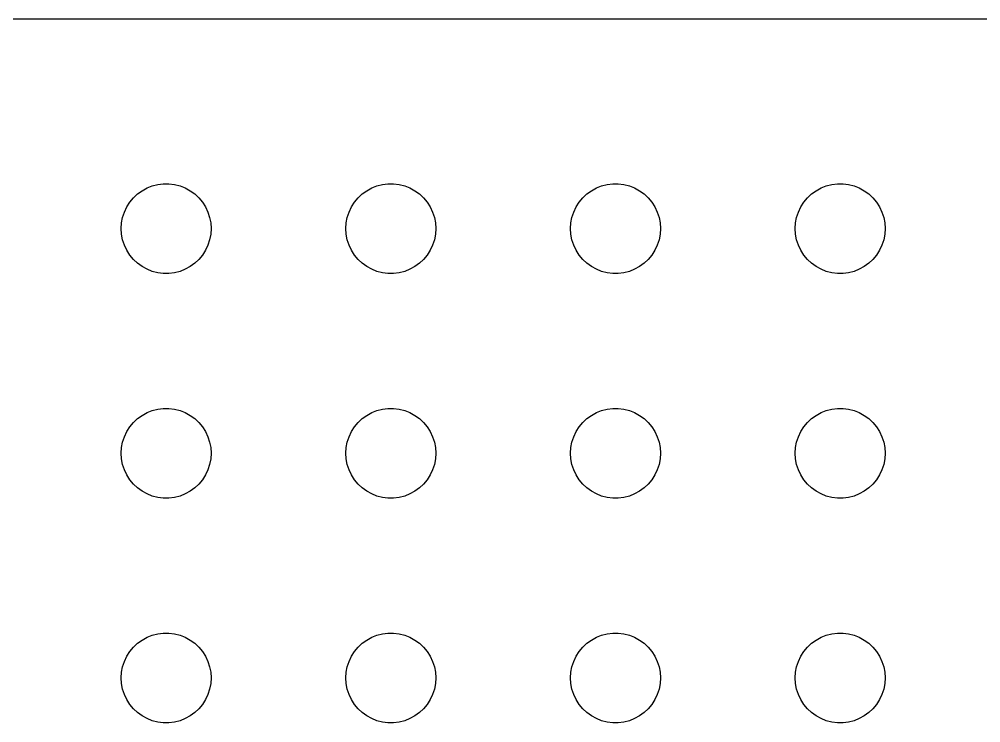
# Model space of a CAD drawing. Header units: metres. Extents: x -134 to 134, y 290 to 736.
# Drawn here: x -102.4 to -70.31, y 370.5 to 393.99 of the extents above; entities that cross this region are included whole.
import ezdxf

# ---------------------------------------------------------------- set-up
doc = ezdxf.new("R2010")
doc.units = ezdxf.units.M

msp = doc.modelspace()

# ---------------------------------------------------------------- linework, layer by layer
for p, q in [((129.814, 393.99), (-129.814, 393.99)), ((-98.1387, 388.357), (-97.9635, 388.427)), ((-97.9635, 388.427), (-97.7811, 388.473)), ((-97.7811, 388.473), (-97.5942, 388.497)), ((-97.5942, 388.497), (-97.4058, 388.497)), ((-97.4058, 388.497), (-97.2189, 388.473)), ((-97.2189, 388.473), (-97.0365, 388.427)), ((-97.0365, 388.427), (-96.8613, 388.357)), ((-90.6387, 388.357), (-90.4635, 388.427)), ((-90.4635, 388.427), (-90.2811, 388.473)), ((-90.2811, 388.473), (-90.0942, 388.497)), ((-90.0942, 388.497), (-89.9058, 388.497)), ((-89.9058, 388.497), (-89.7189, 388.473)), ((-89.7189, 388.473), (-89.5365, 388.427)), ((-89.5365, 388.427), (-89.3613, 388.357)), ((-83.1387, 388.357), (-82.9635, 388.427)), ((-82.9635, 388.427), (-82.7811, 388.473)), ((-82.7811, 388.473), (-82.5942, 388.497)), ((-82.5942, 388.497), (-82.4058, 388.497)), ((-82.4058, 388.497), (-82.2189, 388.473)), ((-82.2189, 388.473), (-82.0365, 388.427)), ((-82.0365, 388.427), (-81.8613, 388.357)), ((-75.6387, 388.357), (-75.4635, 388.427)), ((-75.4635, 388.427), (-75.2811, 388.473)), ((-75.2811, 388.473), (-75.0942, 388.497)), ((-75.0942, 388.497), (-74.9058, 388.497)), ((-74.9058, 388.497), (-74.7189, 388.473)), ((-74.7189, 388.473), (-74.5365, 388.427)), ((-74.5365, 388.427), (-74.3613, 388.357)), ((-98.5934, 388.027), (-98.4561, 388.156)), ((-98.4561, 388.156), (-98.3037, 388.266)), ((-98.3037, 388.266), (-98.1387, 388.357)), ((-96.8613, 388.357), (-96.6963, 388.266)), ((-96.6963, 388.266), (-96.5439, 388.156)), ((-96.5439, 388.156), (-96.4065, 388.027)), ((-91.0934, 388.027), (-90.9561, 388.156)), ((-90.9561, 388.156), (-90.8037, 388.266)), ((-90.8037, 388.266), (-90.6387, 388.357)), ((-89.3613, 388.357), (-89.1963, 388.266)), ((-89.1963, 388.266), (-89.0439, 388.156)), ((-89.0439, 388.156), (-88.9065, 388.027)), ((-83.5934, 388.027), (-83.4561, 388.156)), ((-83.4561, 388.156), (-83.3037, 388.266)), ((-83.3037, 388.266), (-83.1387, 388.357)), ((-81.8613, 388.357), (-81.6963, 388.266)), ((-81.6963, 388.266), (-81.5439, 388.156)), ((-81.5439, 388.156), (-81.4065, 388.027)), ((-76.0934, 388.027), (-75.9561, 388.156)), ((-75.9561, 388.156), (-75.8037, 388.266)), ((-75.8037, 388.266), (-75.6387, 388.357)), ((-74.3613, 388.357), (-74.1963, 388.266)), ((-74.1963, 388.266), (-74.0439, 388.156)), ((-74.0439, 388.156), (-73.9065, 388.027)), ((-98.8947, 387.552), (-98.8145, 387.723)), ((-98.8145, 387.723), (-98.7135, 387.882)), ((-98.7135, 387.882), (-98.5934, 388.027)), ((-96.4065, 388.027), (-96.2865, 387.882)), ((-96.2865, 387.882), (-96.1855, 387.723)), ((-96.1855, 387.723), (-96.1053, 387.552)), ((-91.3947, 387.552), (-91.3145, 387.723)), ((-91.3145, 387.723), (-91.2135, 387.882)), ((-91.2135, 387.882), (-91.0934, 388.027)), ((-88.9065, 388.027), (-88.7865, 387.882)), ((-88.7865, 387.882), (-88.6855, 387.723)), ((-88.6855, 387.723), (-88.6053, 387.552)), ((-83.8947, 387.552), (-83.8145, 387.723)), ((-83.8145, 387.723), (-83.7135, 387.882)), ((-83.7135, 387.882), (-83.5934, 388.027)), ((-81.4065, 388.027), (-81.2865, 387.882)), ((-81.2865, 387.882), (-81.1855, 387.723)), ((-81.1855, 387.723), (-81.1053, 387.552)), ((-76.3947, 387.552), (-76.3145, 387.723)), ((-76.3145, 387.723), (-76.2135, 387.882)), ((-76.2135, 387.882), (-76.0934, 388.027)), ((-73.9065, 388.027), (-73.7865, 387.882)), ((-73.7865, 387.882), (-73.6855, 387.723)), ((-73.6855, 387.723), (-73.6053, 387.552)), ((-98.9529, 387.373), (-98.8947, 387.552)), ((-96.1053, 387.552), (-96.0471, 387.373)), ((-91.4529, 387.373), (-91.3947, 387.552)), ((-88.6053, 387.552), (-88.5471, 387.373)), ((-83.9529, 387.373), (-83.8947, 387.552)), ((-81.1053, 387.552), (-81.0471, 387.373)), ((-76.4529, 387.373), (-76.3947, 387.552)), ((-73.6053, 387.552), (-73.5471, 387.373)), ((-99, 387), (-98.9882, 387.188)), ((-98.9882, 387.188), (-98.9529, 387.373)), ((-96.0471, 387.373), (-96.0118, 387.188)), ((-96.0118, 387.188), (-96, 387)), ((-91.5, 387), (-91.4882, 387.188)), ((-91.4882, 387.188), (-91.4529, 387.373)), ((-88.5471, 387.373), (-88.5118, 387.188)), ((-88.5118, 387.188), (-88.5, 387)), ((-84, 387), (-83.9882, 387.188)), ((-83.9882, 387.188), (-83.9529, 387.373)), ((-81.0471, 387.373), (-81.0118, 387.188)), ((-81.0118, 387.188), (-81, 387)), ((-76.5, 387), (-76.4882, 387.188)), ((-76.4882, 387.188), (-76.4529, 387.373)), ((-73.5471, 387.373), (-73.5118, 387.188)), ((-73.5118, 387.188), (-73.5, 387)), ((-98.9882, 386.812), (-99, 387)), ((-98.9529, 386.627), (-98.9882, 386.812)), ((-96.0118, 386.812), (-96.0471, 386.627)), ((-96, 387), (-96.0118, 386.812)), ((-91.4882, 386.812), (-91.5, 387)), ((-91.4529, 386.627), (-91.4882, 386.812)), ((-88.5118, 386.812), (-88.5471, 386.627)), ((-88.5, 387), (-88.5118, 386.812)), ((-83.9882, 386.812), (-84, 387)), ((-83.9529, 386.627), (-83.9882, 386.812)), ((-81.0118, 386.812), (-81.0471, 386.627)), ((-81, 387), (-81.0118, 386.812)), ((-76.4882, 386.812), (-76.5, 387)), ((-76.4529, 386.627), (-76.4882, 386.812)), ((-73.5118, 386.812), (-73.5471, 386.627)), ((-73.5, 387), (-73.5118, 386.812)), ((-98.8947, 386.448), (-98.9529, 386.627)), ((-98.8145, 386.277), (-98.8947, 386.448)), ((-96.1053, 386.448), (-96.1855, 386.277)), ((-96.0471, 386.627), (-96.1053, 386.448)), ((-91.3947, 386.448), (-91.4529, 386.627)), ((-91.3145, 386.277), (-91.3947, 386.448)), ((-88.6053, 386.448), (-88.6855, 386.277)), ((-88.5471, 386.627), (-88.6053, 386.448)), ((-83.8947, 386.448), (-83.9529, 386.627)), ((-83.8145, 386.277), (-83.8947, 386.448)), ((-81.1053, 386.448), (-81.1855, 386.277)), ((-81.0471, 386.627), (-81.1053, 386.448)), ((-76.3947, 386.448), (-76.4529, 386.627)), ((-76.3145, 386.277), (-76.3947, 386.448)), ((-73.6053, 386.448), (-73.6855, 386.277)), ((-73.5471, 386.627), (-73.6053, 386.448)), ((-98.7135, 386.118), (-98.8145, 386.277)), ((-98.5934, 385.973), (-98.7135, 386.118)), ((-96.2865, 386.118), (-96.4065, 385.973)), ((-96.1855, 386.277), (-96.2865, 386.118)), ((-91.2135, 386.118), (-91.3145, 386.277)), ((-91.0934, 385.973), (-91.2135, 386.118)), ((-88.7865, 386.118), (-88.9065, 385.973)), ((-88.6855, 386.277), (-88.7865, 386.118)), ((-83.7135, 386.118), (-83.8145, 386.277)), ((-83.5934, 385.973), (-83.7135, 386.118)), ((-81.2865, 386.118), (-81.4065, 385.973)), ((-81.1855, 386.277), (-81.2865, 386.118)), ((-76.2135, 386.118), (-76.3145, 386.277)), ((-76.0934, 385.973), (-76.2135, 386.118)), ((-73.7865, 386.118), (-73.9065, 385.973)), ((-73.6855, 386.277), (-73.7865, 386.118)), ((-98.4561, 385.844), (-98.5934, 385.973)), ((-98.3037, 385.734), (-98.4561, 385.844)), ((-96.5439, 385.844), (-96.6963, 385.734)), ((-96.4065, 385.973), (-96.5439, 385.844)), ((-90.9561, 385.844), (-91.0934, 385.973)), ((-90.8037, 385.734), (-90.9561, 385.844)), ((-89.0439, 385.844), (-89.1963, 385.734)), ((-88.9065, 385.973), (-89.0439, 385.844)), ((-83.4561, 385.844), (-83.5934, 385.973)), ((-83.3037, 385.734), (-83.4561, 385.844)), ((-81.5439, 385.844), (-81.6963, 385.734)), ((-81.4065, 385.973), (-81.5439, 385.844)), ((-75.9561, 385.844), (-76.0934, 385.973)), ((-75.8037, 385.734), (-75.9561, 385.844)), ((-74.0439, 385.844), (-74.1963, 385.734)), ((-73.9065, 385.973), (-74.0439, 385.844)), ((-98.1387, 385.643), (-98.3037, 385.734)), ((-97.9635, 385.573), (-98.1387, 385.643)), ((-97.7811, 385.527), (-97.9635, 385.573)), ((-97.5942, 385.503), (-97.7811, 385.527)), ((-97.4058, 385.503), (-97.5942, 385.503)), ((-97.2189, 385.527), (-97.4058, 385.503)), ((-97.0365, 385.573), (-97.2189, 385.527)), ((-96.8613, 385.643), (-97.0365, 385.573)), ((-96.6963, 385.734), (-96.8613, 385.643)), ((-90.6387, 385.643), (-90.8037, 385.734)), ((-90.4635, 385.573), (-90.6387, 385.643)), ((-90.2811, 385.527), (-90.4635, 385.573)), ((-90.0942, 385.503), (-90.2811, 385.527)), ((-89.9058, 385.503), (-90.0942, 385.503)), ((-89.7189, 385.527), (-89.9058, 385.503)), ((-89.5365, 385.573), (-89.7189, 385.527)), ((-89.3613, 385.643), (-89.5365, 385.573)), ((-89.1963, 385.734), (-89.3613, 385.643)), ((-83.1387, 385.643), (-83.3037, 385.734)), ((-82.9635, 385.573), (-83.1387, 385.643)), ((-82.7811, 385.527), (-82.9635, 385.573)), ((-82.5942, 385.503), (-82.7811, 385.527)), ((-82.4058, 385.503), (-82.5942, 385.503)), ((-82.2189, 385.527), (-82.4058, 385.503)), ((-82.0365, 385.573), (-82.2189, 385.527)), ((-81.8613, 385.643), (-82.0365, 385.573)), ((-81.6963, 385.734), (-81.8613, 385.643)), ((-75.6387, 385.643), (-75.8037, 385.734)), ((-75.4635, 385.573), (-75.6387, 385.643)), ((-75.2811, 385.527), (-75.4635, 385.573)), ((-75.0942, 385.503), (-75.2811, 385.527)), ((-74.9058, 385.503), (-75.0942, 385.503)), ((-74.7189, 385.527), (-74.9058, 385.503)), ((-74.5365, 385.573), (-74.7189, 385.527)), ((-74.3613, 385.643), (-74.5365, 385.573)), ((-74.1963, 385.734), (-74.3613, 385.643)), ((-97.7811, 380.973), (-97.5942, 380.997)), ((-97.5942, 380.997), (-97.4058, 380.997)), ((-97.4058, 380.997), (-97.2189, 380.973)), ((-90.2811, 380.973), (-90.0942, 380.997)), ((-90.0942, 380.997), (-89.9058, 380.997)), ((-89.9058, 380.997), (-89.7189, 380.973)), ((-82.7811, 380.973), (-82.5942, 380.997)), ((-82.5942, 380.997), (-82.4058, 380.997)), ((-82.4058, 380.997), (-82.2189, 380.973)), ((-75.2811, 380.973), (-75.0942, 380.997)), ((-75.0942, 380.997), (-74.9058, 380.997)), ((-74.9058, 380.997), (-74.7189, 380.973)), ((-98.4561, 380.656), (-98.3037, 380.766)), ((-98.3037, 380.766), (-98.1387, 380.857)), ((-98.1387, 380.857), (-97.9635, 380.927)), ((-97.9635, 380.927), (-97.7811, 380.973)), ((-97.2189, 380.973), (-97.0365, 380.927)), ((-97.0365, 380.927), (-96.8613, 380.857)), ((-96.8613, 380.857), (-96.6963, 380.766)), ((-96.6963, 380.766), (-96.5439, 380.656)), ((-90.9561, 380.656), (-90.8037, 380.766)), ((-90.8037, 380.766), (-90.6387, 380.857)), ((-90.6387, 380.857), (-90.4635, 380.927)), ((-90.4635, 380.927), (-90.2811, 380.973)), ((-89.7189, 380.973), (-89.5365, 380.927)), ((-89.5365, 380.927), (-89.3613, 380.857)), ((-89.3613, 380.857), (-89.1963, 380.766)), ((-89.1963, 380.766), (-89.0439, 380.656)), ((-83.4561, 380.656), (-83.3037, 380.766)), ((-83.3037, 380.766), (-83.1387, 380.857)), ((-83.1387, 380.857), (-82.9635, 380.927)), ((-82.9635, 380.927), (-82.7811, 380.973)), ((-82.2189, 380.973), (-82.0365, 380.927)), ((-82.0365, 380.927), (-81.8613, 380.857)), ((-81.8613, 380.857), (-81.6963, 380.766)), ((-81.6963, 380.766), (-81.5439, 380.656)), ((-75.9561, 380.656), (-75.8037, 380.766)), ((-75.8037, 380.766), (-75.6387, 380.857)), ((-75.6387, 380.857), (-75.4635, 380.927)), ((-75.4635, 380.927), (-75.2811, 380.973)), ((-74.7189, 380.973), (-74.5365, 380.927)), ((-74.5365, 380.927), (-74.3613, 380.857)), ((-74.3613, 380.857), (-74.1963, 380.766)), ((-74.1963, 380.766), (-74.0439, 380.656)), ((-98.8145, 380.223), (-98.7135, 380.382)), ((-98.7135, 380.382), (-98.5934, 380.527)), ((-98.5934, 380.527), (-98.4561, 380.656)), ((-96.5439, 380.656), (-96.4065, 380.527)), ((-96.4065, 380.527), (-96.2865, 380.382)), ((-96.2865, 380.382), (-96.1855, 380.223)), ((-91.3145, 380.223), (-91.2135, 380.382)), ((-91.2135, 380.382), (-91.0934, 380.527)), ((-91.0934, 380.527), (-90.9561, 380.656)), ((-89.0439, 380.656), (-88.9065, 380.527)), ((-88.9065, 380.527), (-88.7865, 380.382)), ((-88.7865, 380.382), (-88.6855, 380.223)), ((-83.8145, 380.223), (-83.7135, 380.382)), ((-83.7135, 380.382), (-83.5934, 380.527)), ((-83.5934, 380.527), (-83.4561, 380.656)), ((-81.5439, 380.656), (-81.4065, 380.527)), ((-81.4065, 380.527), (-81.2865, 380.382)), ((-81.2865, 380.382), (-81.1855, 380.223)), ((-76.3145, 380.223), (-76.2135, 380.382)), ((-76.2135, 380.382), (-76.0934, 380.527)), ((-76.0934, 380.527), (-75.9561, 380.656)), ((-74.0439, 380.656), (-73.9065, 380.527)), ((-73.9065, 380.527), (-73.7865, 380.382)), ((-73.7865, 380.382), (-73.6855, 380.223)), ((-98.9529, 379.873), (-98.8947, 380.052)), ((-98.8947, 380.052), (-98.8145, 380.223)), ((-96.1855, 380.223), (-96.1053, 380.052)), ((-96.1053, 380.052), (-96.0471, 379.873)), ((-91.4529, 379.873), (-91.3947, 380.052)), ((-91.3947, 380.052), (-91.3145, 380.223)), ((-88.6855, 380.223), (-88.6053, 380.052)), ((-88.6053, 380.052), (-88.5471, 379.873)), ((-83.9529, 379.873), (-83.8947, 380.052)), ((-83.8947, 380.052), (-83.8145, 380.223)), ((-81.1855, 380.223), (-81.1053, 380.052)), ((-81.1053, 380.052), (-81.0471, 379.873)), ((-76.4529, 379.873), (-76.3947, 380.052)), ((-76.3947, 380.052), (-76.3145, 380.223)), ((-73.6855, 380.223), (-73.6053, 380.052)), ((-73.6053, 380.052), (-73.5471, 379.873)), ((-98.9882, 379.688), (-98.9529, 379.873)), ((-96.0471, 379.873), (-96.0118, 379.688)), ((-91.4882, 379.688), (-91.4529, 379.873)), ((-88.5471, 379.873), (-88.5118, 379.688)), ((-83.9882, 379.688), (-83.9529, 379.873)), ((-81.0471, 379.873), (-81.0118, 379.688)), ((-76.4882, 379.688), (-76.4529, 379.873)), ((-73.5471, 379.873), (-73.5118, 379.688)), ((-99, 379.5), (-98.9882, 379.688)), ((-98.9882, 379.312), (-99, 379.5)), ((-96.0118, 379.688), (-96, 379.5)), ((-96, 379.5), (-96.0118, 379.312)), ((-91.5, 379.5), (-91.4882, 379.688)), ((-91.4882, 379.312), (-91.5, 379.5)), ((-88.5118, 379.688), (-88.5, 379.5)), ((-88.5, 379.5), (-88.5118, 379.312)), ((-84, 379.5), (-83.9882, 379.688)), ((-83.9882, 379.312), (-84, 379.5)), ((-81.0118, 379.688), (-81, 379.5)), ((-81, 379.5), (-81.0118, 379.312)), ((-76.5, 379.5), (-76.4882, 379.688)), ((-76.4882, 379.312), (-76.5, 379.5)), ((-73.5118, 379.688), (-73.5, 379.5)), ((-73.5, 379.5), (-73.5118, 379.312)), ((-98.9529, 379.127), (-98.9882, 379.312)), ((-98.8947, 378.948), (-98.9529, 379.127)), ((-96.0471, 379.127), (-96.1053, 378.948)), ((-96.0118, 379.312), (-96.0471, 379.127)), ((-91.4529, 379.127), (-91.4882, 379.312)), ((-91.3947, 378.948), (-91.4529, 379.127)), ((-88.5471, 379.127), (-88.6053, 378.948)), ((-88.5118, 379.312), (-88.5471, 379.127)), ((-83.9529, 379.127), (-83.9882, 379.312)), ((-83.8947, 378.948), (-83.9529, 379.127)), ((-81.0471, 379.127), (-81.1053, 378.948)), ((-81.0118, 379.312), (-81.0471, 379.127)), ((-76.4529, 379.127), (-76.4882, 379.312)), ((-76.3947, 378.948), (-76.4529, 379.127)), ((-73.5471, 379.127), (-73.6053, 378.948)), ((-73.5118, 379.312), (-73.5471, 379.127)), ((-98.8145, 378.777), (-98.8947, 378.948)), ((-98.7135, 378.618), (-98.8145, 378.777)), ((-96.1855, 378.777), (-96.2865, 378.618)), ((-96.1053, 378.948), (-96.1855, 378.777)), ((-91.3145, 378.777), (-91.3947, 378.948)), ((-91.2135, 378.618), (-91.3145, 378.777)), ((-88.6855, 378.777), (-88.7865, 378.618)), ((-88.6053, 378.948), (-88.6855, 378.777)), ((-83.8145, 378.777), (-83.8947, 378.948)), ((-83.7135, 378.618), (-83.8145, 378.777)), ((-81.1855, 378.777), (-81.2865, 378.618)), ((-81.1053, 378.948), (-81.1855, 378.777)), ((-76.3145, 378.777), (-76.3947, 378.948)), ((-76.2135, 378.618), (-76.3145, 378.777)), ((-73.6855, 378.777), (-73.7865, 378.618)), ((-73.6053, 378.948), (-73.6855, 378.777)), ((-98.5934, 378.473), (-98.7135, 378.618)), ((-98.4561, 378.344), (-98.5934, 378.473)), ((-96.4065, 378.473), (-96.5439, 378.344)), ((-96.2865, 378.618), (-96.4065, 378.473)), ((-91.0934, 378.473), (-91.2135, 378.618)), ((-90.9561, 378.344), (-91.0934, 378.473)), ((-88.9065, 378.473), (-89.0439, 378.344)), ((-88.7865, 378.618), (-88.9065, 378.473)), ((-83.5934, 378.473), (-83.7135, 378.618)), ((-83.4561, 378.344), (-83.5934, 378.473)), ((-81.4065, 378.473), (-81.5439, 378.344)), ((-81.2865, 378.618), (-81.4065, 378.473)), ((-76.0934, 378.473), (-76.2135, 378.618)), ((-75.9561, 378.344), (-76.0934, 378.473)), ((-73.9065, 378.473), (-74.0439, 378.344)), ((-73.7865, 378.618), (-73.9065, 378.473)), ((-98.3037, 378.234), (-98.4561, 378.344)), ((-98.1387, 378.143), (-98.3037, 378.234)), ((-97.9635, 378.073), (-98.1387, 378.143)), ((-96.8613, 378.143), (-97.0365, 378.073)), ((-96.6963, 378.234), (-96.8613, 378.143)), ((-96.5439, 378.344), (-96.6963, 378.234)), ((-90.8037, 378.234), (-90.9561, 378.344)), ((-90.6387, 378.143), (-90.8037, 378.234)), ((-90.4635, 378.073), (-90.6387, 378.143)), ((-89.3613, 378.143), (-89.5365, 378.073)), ((-89.1963, 378.234), (-89.3613, 378.143)), ((-89.0439, 378.344), (-89.1963, 378.234)), ((-83.3037, 378.234), (-83.4561, 378.344)), ((-83.1387, 378.143), (-83.3037, 378.234)), ((-82.9635, 378.073), (-83.1387, 378.143)), ((-81.8613, 378.143), (-82.0365, 378.073)), ((-81.6963, 378.234), (-81.8613, 378.143)), ((-81.5439, 378.344), (-81.6963, 378.234)), ((-75.8037, 378.234), (-75.9561, 378.344)), ((-75.6387, 378.143), (-75.8037, 378.234)), ((-75.4635, 378.073), (-75.6387, 378.143)), ((-74.3613, 378.143), (-74.5365, 378.073)), ((-74.1963, 378.234), (-74.3613, 378.143)), ((-74.0439, 378.344), (-74.1963, 378.234)), ((-97.7811, 378.027), (-97.9635, 378.073)), ((-97.5942, 378.003), (-97.7811, 378.027)), ((-97.4058, 378.003), (-97.5942, 378.003)), ((-97.2189, 378.027), (-97.4058, 378.003)), ((-97.0365, 378.073), (-97.2189, 378.027)), ((-90.2811, 378.027), (-90.4635, 378.073)), ((-90.0942, 378.003), (-90.2811, 378.027)), ((-89.9058, 378.003), (-90.0942, 378.003)), ((-89.7189, 378.027), (-89.9058, 378.003)), ((-89.5365, 378.073), (-89.7189, 378.027)), ((-82.7811, 378.027), (-82.9635, 378.073)), ((-82.5942, 378.003), (-82.7811, 378.027)), ((-82.4058, 378.003), (-82.5942, 378.003)), ((-82.2189, 378.027), (-82.4058, 378.003)), ((-82.0365, 378.073), (-82.2189, 378.027)), ((-75.2811, 378.027), (-75.4635, 378.073)), ((-75.0942, 378.003), (-75.2811, 378.027)), ((-74.9058, 378.003), (-75.0942, 378.003)), ((-74.7189, 378.027), (-74.9058, 378.003)), ((-74.5365, 378.073), (-74.7189, 378.027)), ((-98.3037, 373.266), (-98.1387, 373.357)), ((-98.1387, 373.357), (-97.9635, 373.427)), ((-97.9635, 373.427), (-97.7811, 373.473)), ((-97.7811, 373.473), (-97.5942, 373.497)), ((-97.5942, 373.497), (-97.4058, 373.497)), ((-97.4058, 373.497), (-97.2189, 373.473)), ((-97.2189, 373.473), (-97.0365, 373.427)), ((-97.0365, 373.427), (-96.8613, 373.357)), ((-96.8613, 373.357), (-96.6963, 373.266)), ((-90.8037, 373.266), (-90.6387, 373.357)), ((-90.6387, 373.357), (-90.4635, 373.427)), ((-90.4635, 373.427), (-90.2811, 373.473)), ((-90.2811, 373.473), (-90.0942, 373.497)), ((-90.0942, 373.497), (-89.9058, 373.497)), ((-89.9058, 373.497), (-89.7189, 373.473)), ((-89.7189, 373.473), (-89.5365, 373.427)), ((-89.5365, 373.427), (-89.3613, 373.357)), ((-89.3613, 373.357), (-89.1963, 373.266)), ((-83.3037, 373.266), (-83.1387, 373.357)), ((-83.1387, 373.357), (-82.9635, 373.427)), ((-82.9635, 373.427), (-82.7811, 373.473)), ((-82.7811, 373.473), (-82.5942, 373.497)), ((-82.5942, 373.497), (-82.4058, 373.497)), ((-82.4058, 373.497), (-82.2189, 373.473)), ((-82.2189, 373.473), (-82.0365, 373.427)), ((-82.0365, 373.427), (-81.8613, 373.357)), ((-81.8613, 373.357), (-81.6963, 373.266)), ((-75.8037, 373.266), (-75.6387, 373.357)), ((-75.6387, 373.357), (-75.4635, 373.427)), ((-75.4635, 373.427), (-75.2811, 373.473)), ((-75.2811, 373.473), (-75.0942, 373.497)), ((-75.0942, 373.497), (-74.9058, 373.497)), ((-74.9058, 373.497), (-74.7189, 373.473)), ((-74.7189, 373.473), (-74.5365, 373.427)), ((-74.5365, 373.427), (-74.3613, 373.357)), ((-74.3613, 373.357), (-74.1963, 373.266)), ((-98.7135, 372.882), (-98.5934, 373.027)), ((-98.5934, 373.027), (-98.4561, 373.156)), ((-98.4561, 373.156), (-98.3037, 373.266)), ((-96.6963, 373.266), (-96.5439, 373.156)), ((-96.5439, 373.156), (-96.4065, 373.027)), ((-96.4065, 373.027), (-96.2865, 372.882)), ((-91.2135, 372.882), (-91.0934, 373.027)), ((-91.0934, 373.027), (-90.9561, 373.156)), ((-90.9561, 373.156), (-90.8037, 373.266)), ((-89.1963, 373.266), (-89.0439, 373.156)), ((-89.0439, 373.156), (-88.9065, 373.027)), ((-88.9065, 373.027), (-88.7865, 372.882)), ((-83.7135, 372.882), (-83.5934, 373.027)), ((-83.5934, 373.027), (-83.4561, 373.156)), ((-83.4561, 373.156), (-83.3037, 373.266)), ((-81.6963, 373.266), (-81.5439, 373.156)), ((-81.5439, 373.156), (-81.4065, 373.027)), ((-81.4065, 373.027), (-81.2865, 372.882)), ((-76.2135, 372.882), (-76.0934, 373.027)), ((-76.0934, 373.027), (-75.9561, 373.156)), ((-75.9561, 373.156), (-75.8037, 373.266)), ((-74.1963, 373.266), (-74.0439, 373.156)), ((-74.0439, 373.156), (-73.9065, 373.027)), ((-73.9065, 373.027), (-73.7865, 372.882)), ((-98.8947, 372.552), (-98.8145, 372.723)), ((-98.8145, 372.723), (-98.7135, 372.882)), ((-96.2865, 372.882), (-96.1855, 372.723)), ((-96.1855, 372.723), (-96.1053, 372.552)), ((-91.3947, 372.552), (-91.3145, 372.723)), ((-91.3145, 372.723), (-91.2135, 372.882)), ((-88.7865, 372.882), (-88.6855, 372.723)), ((-88.6855, 372.723), (-88.6053, 372.552)), ((-83.8947, 372.552), (-83.8145, 372.723)), ((-83.8145, 372.723), (-83.7135, 372.882)), ((-81.2865, 372.882), (-81.1855, 372.723)), ((-81.1855, 372.723), (-81.1053, 372.552)), ((-76.3947, 372.552), (-76.3145, 372.723)), ((-76.3145, 372.723), (-76.2135, 372.882)), ((-73.7865, 372.882), (-73.6855, 372.723)), ((-73.6855, 372.723), (-73.6053, 372.552)), ((-98.9882, 372.188), (-98.9529, 372.373)), ((-98.9529, 372.373), (-98.8947, 372.552)), ((-96.1053, 372.552), (-96.0471, 372.373)), ((-96.0471, 372.373), (-96.0118, 372.188)), ((-91.4882, 372.188), (-91.4529, 372.373)), ((-91.4529, 372.373), (-91.3947, 372.552)), ((-88.6053, 372.552), (-88.5471, 372.373)), ((-88.5471, 372.373), (-88.5118, 372.188)), ((-83.9882, 372.188), (-83.9529, 372.373)), ((-83.9529, 372.373), (-83.8947, 372.552)), ((-81.1053, 372.552), (-81.0471, 372.373)), ((-81.0471, 372.373), (-81.0118, 372.188)), ((-76.4882, 372.188), (-76.4529, 372.373)), ((-76.4529, 372.373), (-76.3947, 372.552)), ((-73.6053, 372.552), (-73.5471, 372.373)), ((-73.5471, 372.373), (-73.5118, 372.188)), ((-99, 372), (-98.9882, 372.188)), ((-98.9882, 371.812), (-99, 372)), ((-96.0118, 372.188), (-96, 372)), ((-96, 372), (-96.0118, 371.812)), ((-91.5, 372), (-91.4882, 372.188)), ((-91.4882, 371.812), (-91.5, 372)), ((-88.5118, 372.188), (-88.5, 372)), ((-88.5, 372), (-88.5118, 371.812)), ((-84, 372), (-83.9882, 372.188)), ((-83.9882, 371.812), (-84, 372)), ((-81.0118, 372.188), (-81, 372)), ((-81, 372), (-81.0118, 371.812)), ((-76.5, 372), (-76.4882, 372.188)), ((-76.4882, 371.812), (-76.5, 372)), ((-73.5118, 372.188), (-73.5, 372)), ((-73.5, 372), (-73.5118, 371.812)), ((-98.9529, 371.627), (-98.9882, 371.812)), ((-96.0118, 371.812), (-96.0471, 371.627)), ((-91.4529, 371.627), (-91.4882, 371.812)), ((-88.5118, 371.812), (-88.5471, 371.627)), ((-83.9529, 371.627), (-83.9882, 371.812)), ((-81.0118, 371.812), (-81.0471, 371.627)), ((-76.4529, 371.627), (-76.4882, 371.812)), ((-73.5118, 371.812), (-73.5471, 371.627)), ((-98.8947, 371.448), (-98.9529, 371.627)), ((-98.8145, 371.277), (-98.8947, 371.448)), ((-96.1053, 371.448), (-96.1855, 371.277)), ((-96.0471, 371.627), (-96.1053, 371.448)), ((-91.3947, 371.448), (-91.4529, 371.627)), ((-91.3145, 371.277), (-91.3947, 371.448)), ((-88.6053, 371.448), (-88.6855, 371.277)), ((-88.5471, 371.627), (-88.6053, 371.448)), ((-83.8947, 371.448), (-83.9529, 371.627)), ((-83.8145, 371.277), (-83.8947, 371.448)), ((-81.1053, 371.448), (-81.1855, 371.277)), ((-81.0471, 371.627), (-81.1053, 371.448)), ((-76.3947, 371.448), (-76.4529, 371.627)), ((-76.3145, 371.277), (-76.3947, 371.448)), ((-73.6053, 371.448), (-73.6855, 371.277)), ((-73.5471, 371.627), (-73.6053, 371.448)), ((-98.7135, 371.118), (-98.8145, 371.277)), ((-98.5934, 370.973), (-98.7135, 371.118)), ((-96.2865, 371.118), (-96.4065, 370.973)), ((-96.1855, 371.277), (-96.2865, 371.118)), ((-91.2135, 371.118), (-91.3145, 371.277)), ((-91.0934, 370.973), (-91.2135, 371.118)), ((-88.7865, 371.118), (-88.9065, 370.973)), ((-88.6855, 371.277), (-88.7865, 371.118)), ((-83.7135, 371.118), (-83.8145, 371.277)), ((-83.5934, 370.973), (-83.7135, 371.118)), ((-81.2865, 371.118), (-81.4065, 370.973)), ((-81.1855, 371.277), (-81.2865, 371.118)), ((-76.2135, 371.118), (-76.3145, 371.277)), ((-76.0934, 370.973), (-76.2135, 371.118)), ((-73.7865, 371.118), (-73.9065, 370.973)), ((-73.6855, 371.277), (-73.7865, 371.118)), ((-98.4561, 370.844), (-98.5934, 370.973)), ((-98.3037, 370.734), (-98.4561, 370.844)), ((-98.1387, 370.643), (-98.3037, 370.734)), ((-96.6963, 370.734), (-96.8613, 370.643)), ((-96.5439, 370.844), (-96.6963, 370.734)), ((-96.4065, 370.973), (-96.5439, 370.844)), ((-90.9561, 370.844), (-91.0934, 370.973)), ((-90.8037, 370.734), (-90.9561, 370.844)), ((-90.6387, 370.643), (-90.8037, 370.734)), ((-89.1963, 370.734), (-89.3613, 370.643)), ((-89.0439, 370.844), (-89.1963, 370.734)), ((-88.9065, 370.973), (-89.0439, 370.844)), ((-83.4561, 370.844), (-83.5934, 370.973)), ((-83.3037, 370.734), (-83.4561, 370.844)), ((-83.1387, 370.643), (-83.3037, 370.734)), ((-81.6963, 370.734), (-81.8613, 370.643)), ((-81.5439, 370.844), (-81.6963, 370.734)), ((-81.4065, 370.973), (-81.5439, 370.844)), ((-75.9561, 370.844), (-76.0934, 370.973)), ((-75.8037, 370.734), (-75.9561, 370.844)), ((-75.6387, 370.643), (-75.8037, 370.734)), ((-74.1963, 370.734), (-74.3613, 370.643)), ((-74.0439, 370.844), (-74.1963, 370.734)), ((-73.9065, 370.973), (-74.0439, 370.844)), ((-97.9635, 370.573), (-98.1387, 370.643)), ((-97.7811, 370.527), (-97.9635, 370.573)), ((-97.5942, 370.503), (-97.7811, 370.527)), ((-97.4058, 370.503), (-97.5942, 370.503)), ((-97.2189, 370.527), (-97.4058, 370.503)), ((-97.0365, 370.573), (-97.2189, 370.527)), ((-96.8613, 370.643), (-97.0365, 370.573)), ((-90.4635, 370.573), (-90.6387, 370.643)), ((-90.2811, 370.527), (-90.4635, 370.573)), ((-90.0942, 370.503), (-90.2811, 370.527)), ((-89.9058, 370.503), (-90.0942, 370.503)), ((-89.7189, 370.527), (-89.9058, 370.503)), ((-89.5365, 370.573), (-89.7189, 370.527)), ((-89.3613, 370.643), (-89.5365, 370.573)), ((-82.9635, 370.573), (-83.1387, 370.643)), ((-82.7811, 370.527), (-82.9635, 370.573)), ((-82.5942, 370.503), (-82.7811, 370.527)), ((-82.4058, 370.503), (-82.5942, 370.503)), ((-82.2189, 370.527), (-82.4058, 370.503)), ((-82.0365, 370.573), (-82.2189, 370.527)), ((-81.8613, 370.643), (-82.0365, 370.573)), ((-75.4635, 370.573), (-75.6387, 370.643)), ((-75.2811, 370.527), (-75.4635, 370.573)), ((-75.0942, 370.503), (-75.2811, 370.527)), ((-74.9058, 370.503), (-75.0942, 370.503)), ((-74.7189, 370.527), (-74.9058, 370.503)), ((-74.5365, 370.573), (-74.7189, 370.527)), ((-74.3613, 370.643), (-74.5365, 370.573))]:
    msp.add_line(p, q)

doc.saveas('drawing.dxf')
